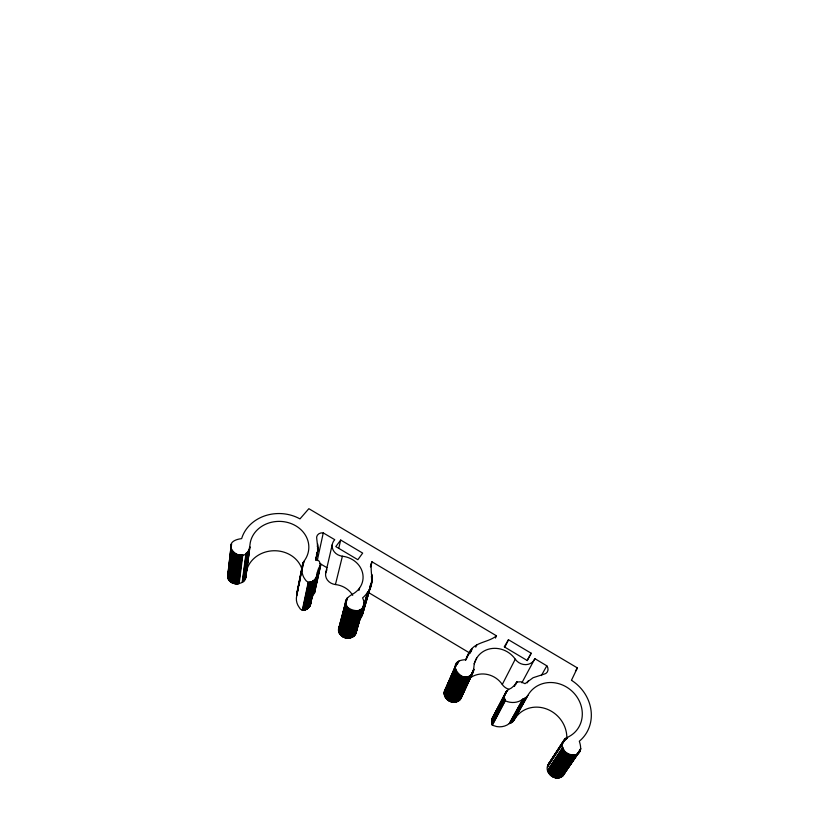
<?xml version="1.0" encoding="UTF-8"?>
<svg xmlns="http://www.w3.org/2000/svg" width="819" height="819" viewBox="0 0 819 819"><rect width="100%" height="100%" fill="white"/><g stroke="black" fill="none" stroke-linecap="round" stroke-linejoin="round"><path stroke-width="1.23" d="M356.572 630.292C355.968 644.42 331.746 636.824 340.254 625.061M566.799 738.677A29.105 26.628 44.7 0 0 546.979 709.131A29.105 26.628 44.7 0 0 515.028 718.539L512.643 721.785L509.223 723.627A16.984 15.735 37.8 0 1 496.713 726.576L492.352 725.214L505.282 700.808C502.559 695.73 506.152 690.018 511.117 688.185A23.321 21.314 32.2 0 0 516.738 681.992L520.925 681.807L525.03 683.681L533.097 677.722L543.847 674.221A5.887 5.272 36.3 0 0 546.816 665.816L534.879 658.681A11.527 10.36 33.3 0 1 525.818 664.639A11.527 10.36 33.3 0 1 515.264 659.193A23.321 21.314 32.2 0 0 490.161 648.791A23.321 21.314 32.2 0 0 473.843 667.649C470.72 693.202 439.199 660.646 465.847 659.684A32.658 29.842 32.2 0 1 468.734 653.286C473.966 641.625 488.032 642.895 496.488 635.82L371.949 561.773C369 571.867 375.921 583.691 367.373 592.68A32.33 28.757 6.9 0 1 362.612 597.88C372.809 621.089 329.555 608.026 351.842 594.574A23.096 20.536 6.9 0 0 362.541 572.737A23.096 20.536 6.9 0 0 342.403 556.214A11.374 9.951 8 0 1 333.005 549.795A11.374 9.951 8 0 1 334.746 539.69L323.27 532.913A5.784 5.027 6 0 0 316.779 538.994L317.967 549.395L315.919 560.329M492.352 725.214L491.676 719.799L494.338 715.263M462.049 695.085C459.838 709.868 436.343 698.126 446.693 687.428M513.83 720.485L528.654 694.092A30.119 27.211 42.1 0 1 573.3 692.424A30.119 27.211 42.1 0 1 569.502 736.281C545.178 749.907 588.503 768.027 579.309 741.236A39.629 35.811 42.1 0 0 572.133 680.722L571.457 680.302L577.385 667.915L308.845 508.691L299.969 518.898L299.304 518.529A38.8 33.692 1.5 0 0 241.646 538.626C213.994 542.127 247.492 570.556 250 544.533A29.484 25.604 1.5 0 1 288.349 522.655A29.484 25.604 1.5 0 1 304.77 560.124L302.743 563.574L302.467 567.291A17.353 15.356 4.7 0 0 305.026 579.299C309.326 586.711 318.458 578.552 317.383 572.174A23.096 20.536 6.9 0 1 320.772 564.823L319.215 561.261L315.806 558.66L317.526 552.876M245.997 574.938C247.123 587.51 224.099 586.025 228.153 573.535M297.747 590.427L296.765 595.628A16.779 15.059 2.8 0 0 299.211 607.381C302.139 613.646 310.432 608.486 310.78 603.265M310.81 602.948L311.179 600.327A22.318 20.147 5.2 0 1 314.476 593.11L320.833 564.741M364.179 606.644L364.097 607.739L372.102 580.047M227.672 576.013L231.173 545.157M227.713 576.842L231.296 544.737M227.774 577.262L231.613 543.929M227.856 577.671L231.378 547.348M227.969 578.081L231.255 548.965M228.091 578.48L231.388 549.375M228.255 578.879L231.552 549.784M228.429 579.258L231.736 550.173M228.634 579.637L231.951 550.563M228.859 580.006L232.186 550.941M229.105 580.364L232.442 551.31M229.381 580.702L232.719 551.658M229.668 581.04L233.016 551.996M229.975 581.357L233.343 552.323M230.303 581.654L233.681 552.63M230.651 581.94L234.039 552.927M231.009 582.217L234.418 553.204M231.398 582.463L234.807 553.46M231.787 582.698L235.217 553.705M232.197 582.913L235.637 553.931M232.616 583.108L236.077 554.125M233.046 583.282L236.527 554.309M233.497 583.445L236.988 554.473M233.947 583.578L237.449 554.617M234.408 583.691L237.93 554.739M234.869 583.783L238.411 554.832M235.35 583.855L238.902 554.913M235.821 583.906L239.394 554.965M236.302 583.937L239.895 554.995M236.783 583.937L240.387 555.006M237.264 583.927L240.888 554.985M237.745 583.886L241.38 554.954M238.216 583.824L241.871 554.893M238.698 583.742L242.363 554.811M239.158 583.64L242.844 554.709M242.178 582.34L245.976 553.398M242.567 582.074L246.365 553.132M242.926 581.797L246.744 552.856M243.274 581.51L247.103 552.559M243.612 581.203L247.451 552.241M243.919 580.876L247.768 551.914M244.216 580.538L248.075 551.576M244.482 580.19L248.352 551.218M244.738 579.832L248.607 550.859M244.963 579.463L248.843 550.481M245.178 579.074L249.058 550.092M245.362 578.685L249.416 549.293M245.659 577.886L249.877 546.775M245.854 577.067L249.867 547.194M363.964 608.834L362.193 615.233L359.469 620.147M565.008 771.887C561.66 784.878 541.257 774.324 548.791 763.492L563.881 740.284M296.724 593.632L302.743 563.574M296.713 594.471L303.05 562.766M296.744 594.901L303.245 562.366M296.765 595.628L303.46 561.988M298.966 585.114L300.215 578.931M302.201 569.041L302.702 566.564M303.194 564.096L303.695 561.619M303.204 564.967L303.951 561.261M302.242 610.462L308.179 582.463M302.6 610.442L308.538 582.442M302.958 610.411L308.906 582.411M303.306 610.36L309.275 582.37M303.654 610.309L309.633 582.309M317.301 546.652L317.833 544.154M304.003 610.237L309.991 582.237M317.455 548.392L317.987 545.894M304.351 610.155L310.35 582.155M304.688 610.053L310.698 582.063M316.421 555.118L316.953 552.63M317.496 550.133L318.028 547.645M315.827 559.346L317.967 549.395M305.016 609.95L311.046 581.961M315.868 560.022L317.792 551.146M305.354 609.838L311.384 581.838M305.671 609.705L311.722 581.705M305.989 609.561L312.049 581.562M306.306 609.408L312.367 581.408M306.613 609.244L312.684 581.244M317.26 560.595L323.27 532.913M306.91 609.07L312.991 581.07M307.197 608.886L313.288 580.886M307.473 608.691L313.575 580.691M307.749 608.497L313.861 580.487M308.005 608.282L314.127 580.272M308.261 608.056L314.394 580.047M308.507 607.821L314.639 579.811M308.743 607.585L314.885 579.565M308.958 607.34L315.11 579.309M309.172 607.084L315.325 579.053M309.367 606.818L315.53 578.787M309.562 606.551L315.724 578.511M309.736 606.275L315.909 578.234M309.899 605.999L317.322 572.512M310.186 605.415L317.014 574.846M310.421 604.821L316.984 575.163M314.537 593.028L315.059 588.185M315.602 585.718L316.697 580.794M317.24 578.337L318.335 573.413M318.878 570.956L320.516 563.564M314.373 592.28L320.649 563.974M314.476 592.69L320.485 565.622M325.675 573.075L332.279 544.461M338.708 548.433L340.714 540.049L362.674 553.101L357.852 559.715L335.8 546.59L340.714 540.049M352.723 595.331A22.318 20.147 5.2 0 0 335.442 584.541L342.403 556.214M338.749 628.286L346.15 600.235M338.616 629.248L346.488 599.293M338.595 629.893L346.785 598.699M338.605 630.221L347.133 598.126M338.636 630.548L345.874 603.173M338.677 630.865L345.915 603.511M346.58 601.166L347.532 597.583M338.728 631.193L345.966 603.838M338.79 631.51L346.038 604.166M338.871 631.828L346.12 604.494M338.964 632.145L346.222 604.811M339.076 632.452L346.335 605.128M339.189 632.759L346.457 605.446M339.322 633.067L346.601 605.753M339.465 633.363L346.744 606.06M339.629 633.66L346.918 606.367M339.803 633.947L347.092 606.654M339.977 634.223L347.287 606.951M340.172 634.5L347.481 607.227M340.387 634.766L347.696 607.503M340.602 635.032L347.921 607.77M340.827 635.278L348.157 608.036M341.062 635.524L348.413 608.282M341.318 635.759L348.669 608.527M341.574 635.994L348.935 608.763M341.84 636.209L349.211 608.978M342.117 636.414L349.498 609.193M342.403 636.609L349.795 609.397M342.7 636.803L350.102 609.592M342.997 636.977L350.409 609.776M343.304 637.141L350.737 609.95M343.622 637.295L351.064 610.104M343.949 637.438L351.392 610.257M344.277 637.571L351.73 610.39M344.604 637.694L352.078 610.513M344.942 637.796L352.426 610.626M345.28 637.899L352.774 610.728M345.628 637.981L353.132 610.81M358.906 590.417L359.572 588.022M345.976 638.052L353.491 610.892M346.324 638.103L353.849 610.954M346.672 638.155L354.217 610.994M347.031 638.185L354.586 611.035M347.379 638.206L354.944 611.056M347.737 638.216L355.313 611.066M348.085 638.206L355.681 611.066M348.444 638.185L356.05 611.046M348.792 638.155L356.408 611.015M349.15 638.114L356.777 610.974M349.488 638.062L357.135 610.913M349.836 637.991L357.483 610.851M350.174 637.909L357.842 610.769M370.444 566.605L371.642 562.51M350.512 637.817L358.19 610.677M370.475 566.85L371.949 561.773M350.849 637.704L358.527 610.564M351.177 637.591L358.865 610.442M351.494 637.458L359.203 610.319M351.812 637.315L359.531 610.175M352.119 637.162L359.848 610.022M352.426 636.998L360.155 609.848M352.713 636.824L360.462 609.674M352.999 636.639L360.759 609.49M353.276 636.445L361.046 609.285M353.552 636.24L361.322 609.08M353.808 636.025L361.588 608.865M354.064 635.8L361.844 608.63M354.299 635.564L362.09 608.394M354.525 635.319L362.326 608.148M371.324 576.852L372.021 574.436M354.75 635.073L362.622 607.637M354.955 634.817L364.373 602.026M355.333 634.275L364.414 602.692M371.437 577.968L372.133 575.552M355.507 633.998L367.373 592.68M355.671 633.711L364.373 603.675M371.498 579.094L372.195 576.678M356.07 632.821L368.018 591.727M371.519 580.221L372.215 577.804M360.688 618.243L368.622 590.745M361.23 617.26L369.185 589.741M369.748 587.366L370.792 583.752M371.488 581.336L372.184 578.931M361.732 616.257L371.969 581.162M362.193 615.233L371.785 582.278M362.602 614.199L371.56 583.374M444.748 690.489L456.408 663.789M444.471 691.451L456.767 663.206M444.41 691.779L457.166 662.663M444.328 692.444L457.381 662.397M444.307 692.782L455.415 667.372M456.091 665.632L457.616 662.151M444.297 693.12L455.405 667.71M456.337 665.386L457.852 661.906M444.297 693.458L455.415 668.058M457.084 663.994L458.108 661.67M444.318 693.795L455.436 668.406M444.348 694.133L455.477 668.754M457.893 663.359L458.916 661.035M444.4 694.471L455.528 669.103M444.461 694.809L455.589 669.44M444.533 695.136L455.661 669.788M444.615 695.474L455.753 670.126M444.717 695.802L455.866 670.464M444.83 696.13L455.978 670.802M444.963 696.447L456.111 671.13M445.096 696.764L456.265 671.457M445.249 697.082L456.418 671.775M445.413 697.389L456.592 672.092M445.587 697.686L456.777 672.399M445.782 697.983L456.971 672.706M445.976 698.279L457.176 673.003M446.191 698.556L457.401 673.29M446.416 698.832L457.626 673.576M446.642 699.098L457.872 673.842M446.887 699.354L458.128 674.109M447.143 699.6L458.384 674.365M447.399 699.846L458.66 674.61M447.676 700.071L458.937 674.846M465.601 660.288L468.734 653.286M466.758 658.138L469.369 652.303M447.952 700.296L459.234 675.081M468.478 654.852L470.045 651.351M448.239 700.501L459.531 675.296M469.758 652.661L470.761 650.429M448.536 700.706L459.838 675.501M470.004 652.897L471.509 649.539M448.843 700.89L460.155 675.695M470.792 652.037L472.297 648.679M449.15 701.064L460.473 675.87M449.467 701.228L460.8 676.044M449.785 701.381L461.138 676.207M450.112 701.525L461.476 676.351M450.45 701.658L461.814 676.484M450.778 701.77L462.162 676.607M475.767 647.153L476.781 644.911M451.126 701.873L462.52 676.709M451.464 701.965L462.868 676.811M451.812 702.047L463.226 676.893M452.16 702.108L463.585 676.955M452.508 702.159L463.953 677.016M452.856 702.2L464.312 677.057M453.214 702.221L464.68 677.078M453.562 702.241L465.038 677.098M453.91 702.231L465.407 677.098M454.258 702.221L465.765 677.078M454.606 702.19L466.124 677.057M454.954 702.149L466.482 677.016M455.303 702.098L466.83 676.955M455.64 702.026L467.188 676.893M455.978 701.944L467.536 676.811M456.306 701.852L467.874 676.719M474.037 663.851L476.699 658.056M456.633 701.75L468.212 676.607M456.951 701.627L468.54 676.484M457.268 701.494L468.867 676.351M457.575 701.351L469.185 676.207M457.882 701.197L469.492 676.054M458.169 701.033L469.799 675.88M458.466 700.849L470.096 675.706M458.742 700.665L470.382 675.511M459.009 700.46L470.659 675.306M459.275 700.245L470.925 675.091M459.52 700.03L473.822 669.143M459.766 699.795L473.802 669.481M460.002 699.559L473.771 669.829M460.217 699.303L473.73 670.167M460.626 698.781L473.597 670.833M460.821 698.505L473.505 671.16M460.995 698.218L473.402 671.488M495.423 638.073L496.488 635.82M504.78 647.276L508.486 639.741L531.203 653.234L527.272 660.657M469.871 678.122A22.533 20.884 33.8 0 1 502.282 684.479L515.264 659.193M492.055 718.498L505.886 692.127M491.84 719.143L506.296 691.594M491.676 719.799L506.756 691.093M491.625 720.126L504.484 695.597M505.241 694.215L507.002 690.857M491.574 720.464L504.913 695.116M506.091 692.874L507.268 690.632M491.543 720.802L504.412 696.293M491.523 721.15L504.391 696.641M491.523 721.488L504.391 696.989M491.523 721.836L504.402 697.348M491.554 722.184L504.422 697.696M491.584 722.522L504.463 698.054M491.635 722.87L504.524 698.402M491.697 723.208L504.586 698.75M491.779 723.556L504.668 699.109M491.861 723.894L504.76 699.446M491.963 724.231L504.873 699.795M492.086 724.559L504.995 700.132M492.209 724.887L505.128 700.47M514.393 686.404L516.789 681.899M515.96 684.06L517.158 681.807M521.877 682.79L534.879 658.681M527.201 682.872L528.378 680.722M509.223 723.627L522.706 699.272L525.87 697.686L527.927 695.321M509.52 723.464L523.003 699.109M509.95 723.331L523.454 698.965M510.37 723.177L523.884 698.812M510.78 722.993L524.314 698.627M511.179 722.798L524.723 698.423M511.568 722.573L525.122 698.197M511.947 722.327L525.501 697.952M512.305 722.071L525.87 697.686M512.643 721.785L526.218 697.399M512.97 721.488L526.556 697.092M513.278 721.17L527.16 696.426M541.328 675.593L546.816 665.816M531.203 653.234L527.067 660.421L504.258 646.836L508.486 639.741M575.429 671.15L577.385 667.915M548.146 764.69L564.731 739.199M547.972 765.11L565.049 738.881M547.829 765.55L565.386 738.574M547.696 765.99L563.001 742.516M564.373 740.396L565.745 738.288M547.594 766.441L566.124 738.021M547.522 766.901L562.592 743.775M565.141 739.895L566.513 737.776M565.54 739.67L566.912 737.561M565.949 739.475L567.332 737.356M547.665 770.208L562.766 747.163M547.778 770.679L562.888 747.645M547.921 771.14L563.032 748.126M548.085 771.6L563.206 748.597M548.269 772.051L563.4 749.057M548.474 772.501L563.626 749.518M548.71 772.931L563.861 749.958M548.955 773.361L564.127 750.399M549.232 773.771L564.414 750.818M549.529 774.17L564.721 751.228M549.836 774.549L565.038 751.627M550.163 774.917L565.386 752.006M550.511 775.276L565.745 752.364M550.87 775.603L566.124 752.712M551.248 775.921L566.513 753.04M551.637 776.217L566.922 753.347M552.047 776.494L567.342 753.634M552.456 776.75L567.772 753.9M552.886 776.985L568.212 754.135M553.327 777.2L568.673 754.36M553.767 777.395L569.133 754.555M554.217 777.559L569.594 754.729M554.678 777.702L570.075 754.883M555.139 777.825L570.556 755.005M555.61 777.917L571.038 755.098M556.081 777.989L571.519 755.179M556.541 778.03L572 755.22M557.012 778.05L572.491 755.251M557.483 778.05L572.972 755.241M557.944 778.019L573.443 755.22M558.404 777.958L573.924 755.159M558.855 777.876L574.385 755.077M559.295 777.774L574.846 754.975M559.735 777.651L575.296 754.842M560.165 777.497L575.737 754.688M560.585 777.313L576.166 754.514M560.984 777.118L576.586 754.309M561.384 776.893L576.996 754.084M579.371 750.593L580.794 748.505M561.762 776.658L577.385 753.838M577.845 753.142L580.702 748.976M562.121 776.392L580.579 749.426M562.469 776.105L580.436 749.876M562.796 775.798L580.261 750.306M563.114 775.48L579.852 751.146M548.791 763.492L550.614 761.527M320.024 563.595L327.078 567.782M368.386 592.444L470.034 653.204M246.089 573.617A28.511 25.102 -0.3 0 1 271.498 550.88A28.511 25.102 -0.3 0 1 301.72 568.386M335.442 584.541A10.995 9.767 6.5 0 1 326.965 569.799M522.706 699.272A17.578 16.063 35.6 0 1 505.282 700.808M508.599 689.199A11.138 10.156 34.8 0 1 502.282 684.479"/></g></svg>
